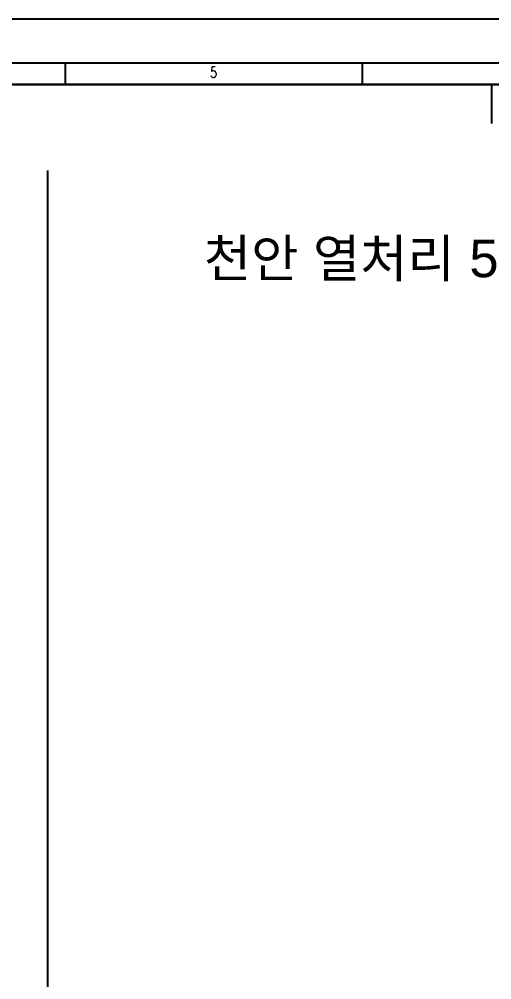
# Model space of a CAD drawing. Header units: millimetres. Extents: x -18234 to 26733, y 279 to 18488.
# Drawn here: x 13767 to 18475, y 8918 to 18488 of the extents above; entities that cross this region are included whole.
import ezdxf
from ezdxf.enums import TextEntityAlignment as Align

# ---------------------------------------------------------------- set-up
doc = ezdxf.new("R2010")
doc.units = ezdxf.units.MM
doc.linetypes.add('AM_ISO02W050', pattern=[7.5, 6, -1.5])
doc.layers.add('A2FORM', color=111, linetype='Continuous')
doc.styles.add('ROMANS', font='romans')
doc.styles.get("Standard").update_dxf_attribs({"font": 'arial.ttf'})

# ---------------------------------------------------------------- blocks, each defined once
blk = doc.blocks.new('새로운 블럭-hd표제란A3')
at = {"layer": 'A2FORM', "color": 7}
for p, q in [((335350, 39358), (335350, 38917)), ((341367, 39358), (341367, 38917)), ((343992, 38125), (343992, 38917))]:
    blk.add_line(p, q, dxfattribs=at)
for points in [[(360784, 40239), (308417, 40239), (308417, 3212), (360784, 3212)], [(359859, 4093), (310842, 4093), (310842, 39358), (359859, 39358)]]:
    blk.add_lwpolyline(points, close=True, dxfattribs=at)
blk.add_lwpolyline([(334601, 39798, 0, 0, 0), (334601, 39622, 264, 0, 0), (334601, 39358, 0, 0, 0)], format="xyseb", dxfattribs=at)
at = {"layer": 'A2FORM', "color": 7, "const_width": 44.1}
blk.add_lwpolyline([(311282, 38917), (359418, 38917), (359418, 4534), (311282, 4534)], close=True, dxfattribs=at)
at = {"layer": 'A2FORM', "color": 7, "style": 'ROMANS', "width": 0.75}
blk.add_text('5', height=220, dxfattribs=at).set_placement((338356, 39052), align=Align.CENTER)

msp = doc.modelspace()

# ---------------------------------------------------------------- linework, layer by layer
at = {"color": 4, "linetype": 'AM_ISO02W050'}
msp.add_line((14047.789, 16980.114), (14047.789, 4200.331), dxfattribs=at)

# ---------------------------------------------------------------- block references
at = {"xscale": 0.491755002900678, "yscale": 0.491755002900678, "zscale": 0.491755002900678}
msp.add_blockref('새로운 블럭-hd표제란A3', (-150684.813, -1300), dxfattribs=at)

# ---------------------------------------------------------------- texts
at = {"color": 2}
msp.add_text('천안 열처리 5호기 설비 덕트도면(21,07,13)', height=375, dxfattribs=at).set_placement((15607.493, 15917.661))

doc.saveas('drawing.dxf')
